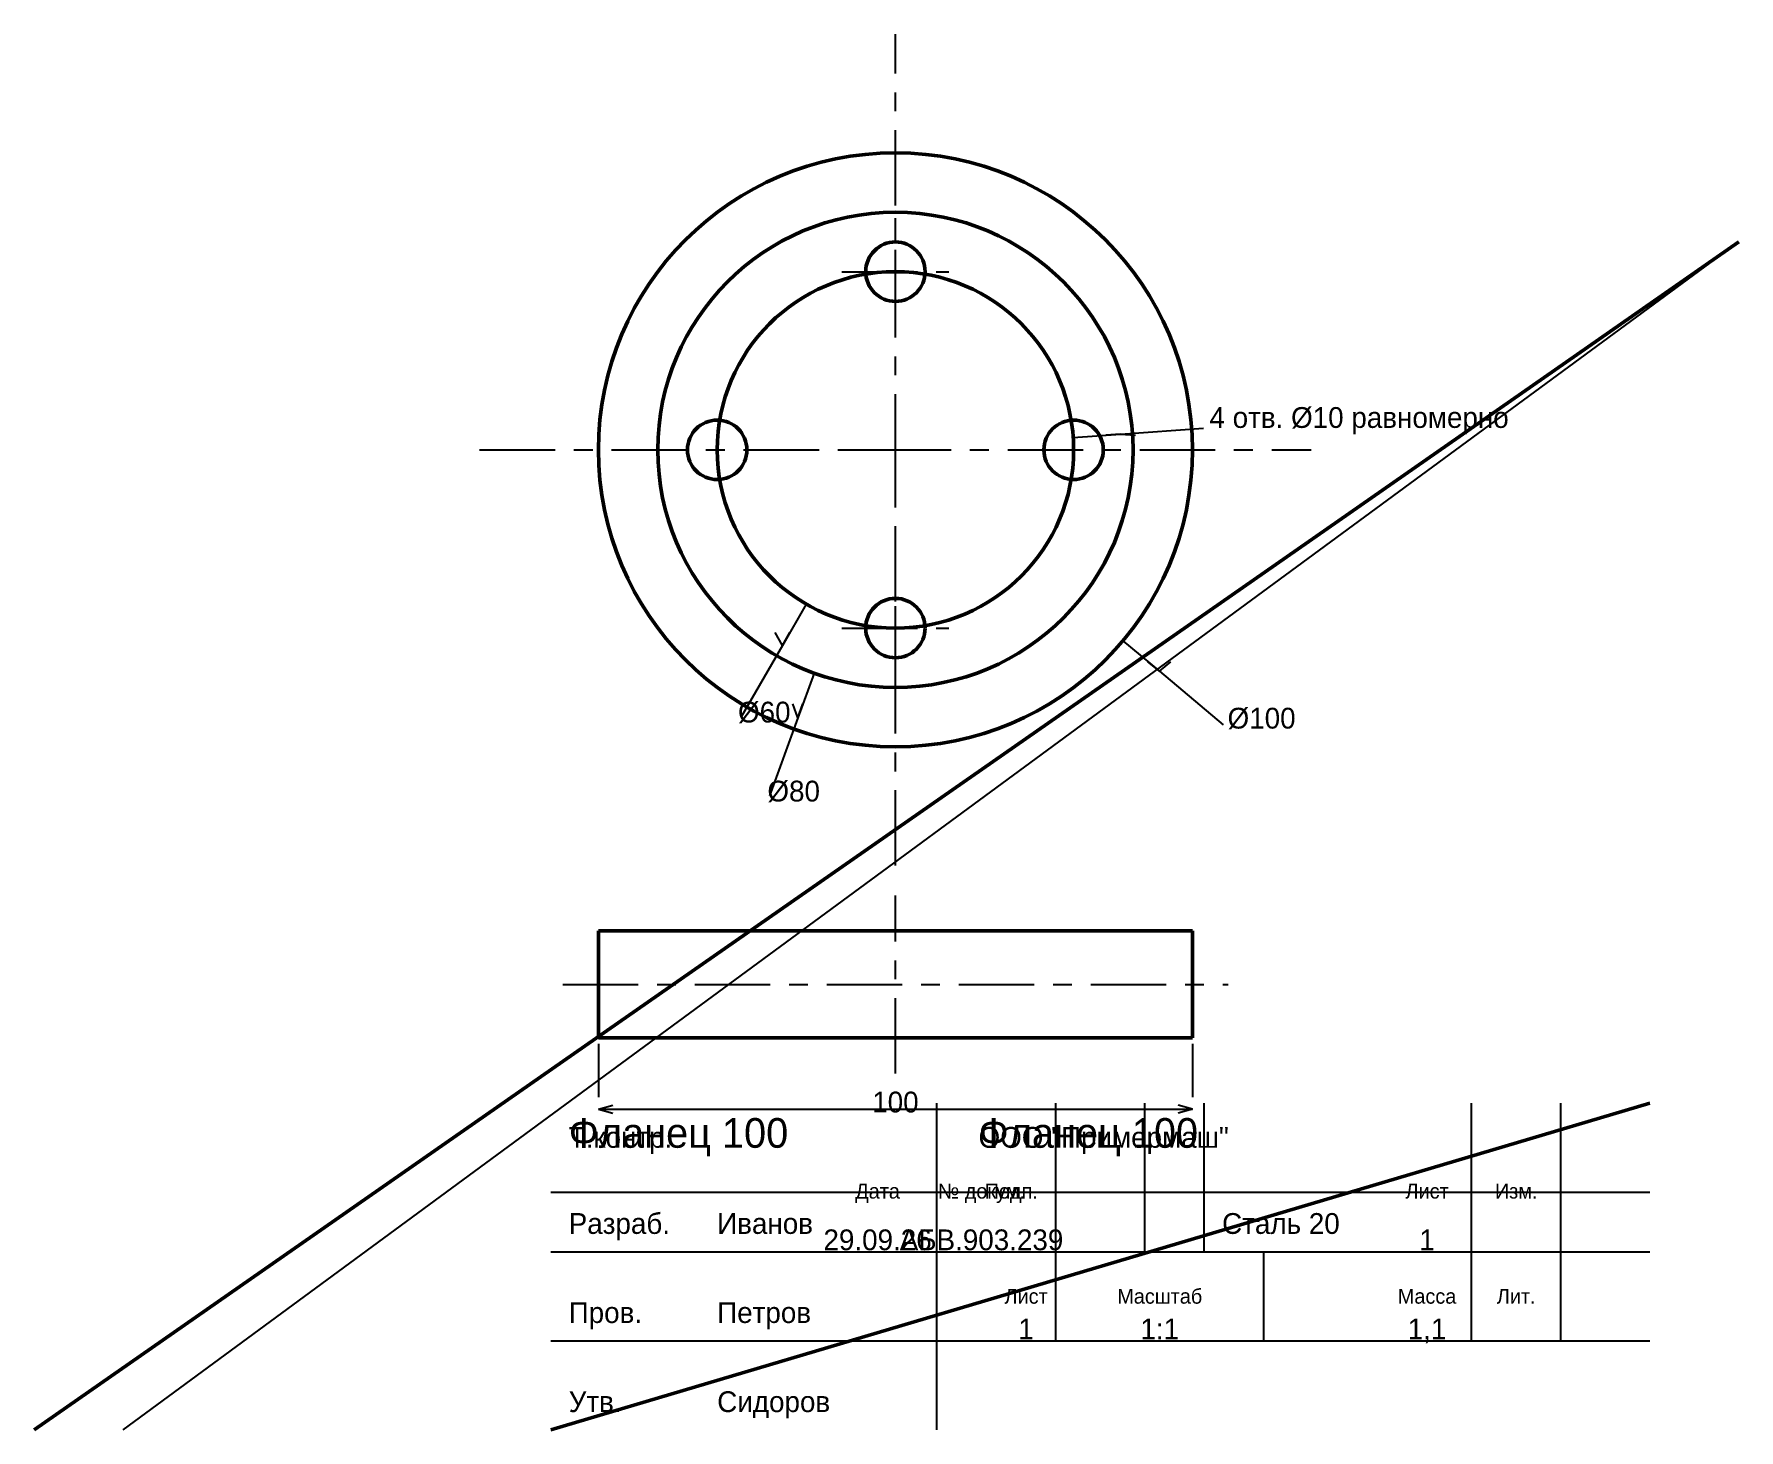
# Model space of a CAD drawing. Header units: millimetres. Extents: x 5 to 292, y 5 to 240.
import ezdxf
from ezdxf.enums import TextEntityAlignment as Align

# ---------------------------------------------------------------- set-up
doc = ezdxf.new("R2010")
doc.units = ezdxf.units.MM
doc.linetypes.add('CENTER', pattern=[22.225, 12.7, -3.175, 3.175, -3.175])
doc.linetypes.add('DASHED', pattern=[9, 6, -3])
for name, color, linetype, lineweight in [('AXIS', 7, 'CENTER', 25), ('DIMS', 7, 'CONTINUOUS', 25), ('MAIN', 7, 'CONTINUOUS', 50), ('TEXT', 7, 'CONTINUOUS', 25), ('THIN', 7, 'CONTINUOUS', 25)]:
    doc.layers.add(name, color=color, linetype=linetype, lineweight=lineweight)

msp = doc.modelspace()

# ---------------------------------------------------------------- linework, layer by layer
at = {"layer": 'AXIS', "linetype": 'CENTER', "lineweight": 25}
for p, q in [((150, 100), (150, 240)), ((150, 191), (150, 209)), ((141, 200), (159, 200)), ((150, 161), (150, 179)), ((150, 161), (150, 179)), ((80, 170), (220, 170)), ((141, 170), (159, 170)), ((141, 170), (159, 170)), ((150, 131), (150, 149)), ((141, 140), (159, 140)), ((150, 65), (150, 95)), ((94, 80), (206, 80))]:
    msp.add_line(p, q, dxfattribs=at)
at = {"layer": 'DIMS', "linetype": 'CONTINUOUS', "lineweight": 25}
for p, q in [((179.927, 172.093), (187.907, 172.651)), ((187.907, 172.651), (185.414, 172.476)), ((187.907, 172.651), (201.873, 173.627)), ((187.907, 172.651), (190.401, 172.476)), ((135, 144.019), (131, 137.091)), ((131, 137.091), (129.75, 139.256)), ((131, 137.091), (132.25, 139.256)), ((188.302, 137.861), (194.431, 132.718)), ((131, 137.091), (124, 124.967)), ((136.319, 132.412), (133.583, 124.895)), ((194.431, 132.718), (192.515, 134.325)), ((194.431, 132.718), (196.346, 134.325)), ((194.431, 132.718), (205.155, 123.719)), ((133.583, 124.895), (132.728, 127.244)), ((133.583, 124.895), (134.438, 127.244)), ((133.583, 124.895), (128.795, 111.739)), ((100, 70), (100, 61)), ((200, 70), (200, 61)), ((100, 59), (102.415, 59.647)), ((100, 59), (200, 59)), ((100, 59), (102.415, 58.353)), ((200, 59), (197.585, 59.647)), ((200, 59), (197.585, 58.353))]:
    msp.add_line(p, q, dxfattribs=at)
at = {"layer": 'MAIN', "linetype": 'CONTINUOUS', "lineweight": 50}
for p, q in [((5, 5), (292, 205)), ((100, 89), (200, 89)), ((100, 71), (100, 89)), ((200, 71), (200, 89)), ((100, 71), (200, 71)), ((92, 5), (277, 60))]:
    msp.add_line(p, q, dxfattribs=at)
for centre, radius in [((150, 170), 50), ((150, 170), 40), ((150, 200), 5), ((150, 170), 30), ((120, 170), 5), ((180, 170), 5), ((150, 140), 5)]:
    msp.add_circle(centre, radius, dxfattribs=at)
at = {"layer": 'THIN', "linetype": 'CONTINUOUS', "lineweight": 25}
for p, q in [((20, 5), (292, 205)), ((157, 5), (157, 60)), ((177, 35), (177, 60)), ((192, 35), (192, 60)), ((202, 35), (202, 60)), ((247, 35), (247, 60)), ((262, 35), (262, 60)), ((92, 45), (277, 45)), ((92, 35), (277, 35)), ((177, 20), (177, 35)), ((212, 20), (212, 35)), ((247, 20), (247, 35)), ((262, 20), (262, 35)), ((92, 20), (277, 20))]:
    msp.add_line(p, q, dxfattribs=at)
at = {"layer": 'THIN', "linetype": 'DASHED', "lineweight": 25}
for p, q in [((100, 71), (110, 71)), ((190, 71), (200, 71))]:
    msp.add_line(p, q, dxfattribs=at)

# ---------------------------------------------------------------- texts
at = {"layer": 'DIMS', "linetype": 'CONTINUOUS', "lineweight": 25}
for s, p in [('4 отв. %%c10 равномерно', (202.871, 173.697)), ('%%c60', (123.5, 124.101)), ('%%c100', (205.921, 123.077)), ('%%c80', (128.453, 110.799))]:
    msp.add_text(s, height=3.5, dxfattribs=at).set_placement(p)
msp.add_text('100', height=3.5, dxfattribs=at).set_placement((150, 60.2), align=Align.MIDDLE_CENTER)
at = {"layer": 'TEXT', "linetype": 'CONTINUOUS', "lineweight": 25}
for s, height, p in [('Фланец 100', 5, (95, 52.5)), ('Фланец 100', 5, (164, 52.5)), ('Т.контр.', 3.5, (95, 52.5)), ('ООО "Примермаш"', 3.5, (164, 52.5)), ('Разраб.', 3.5, (95, 38)), ('Иванов', 3.5, (120, 38)), ('Сталь 20', 3.5, (205, 38)), ('Пров.', 3.5, (95, 23)), ('Петров', 3.5, (120, 23)), ('Утв.', 3.5, (95, 8)), ('Сидоров', 3.5, (120, 8))]:
    msp.add_text(s, height=height, dxfattribs=at).set_placement(p)
for s, height, p in [('Дата', 2.5, (147, 45.2)), ('№ докум.', 2.5, (164.5, 45.2)), ('Подп.', 2.5, (169.5, 45.2)), ('Лист', 2.5, (239.5, 45.2)), ('Изм.', 2.5, (254.5, 45.2)), ('29.09.26', 3.5, (147, 37)), ('АБВ.903.239', 3.5, (164.5, 37)), ('1', 3.5, (239.5, 37)), ('Лист', 2.5, (172, 27.5)), ('Масштаб', 2.5, (194.5, 27.5)), ('Масса', 2.5, (239.5, 27.5)), ('Лит.', 2.5, (254.5, 27.5)), ('1', 3.5, (172, 22)), ('1:1', 3.5, (194.5, 22)), ('1,1', 3.5, (239.5, 22))]:
    msp.add_text(s, height=height, dxfattribs=at).set_placement(p, align=Align.MIDDLE_CENTER)

doc.saveas('drawing.dxf')
